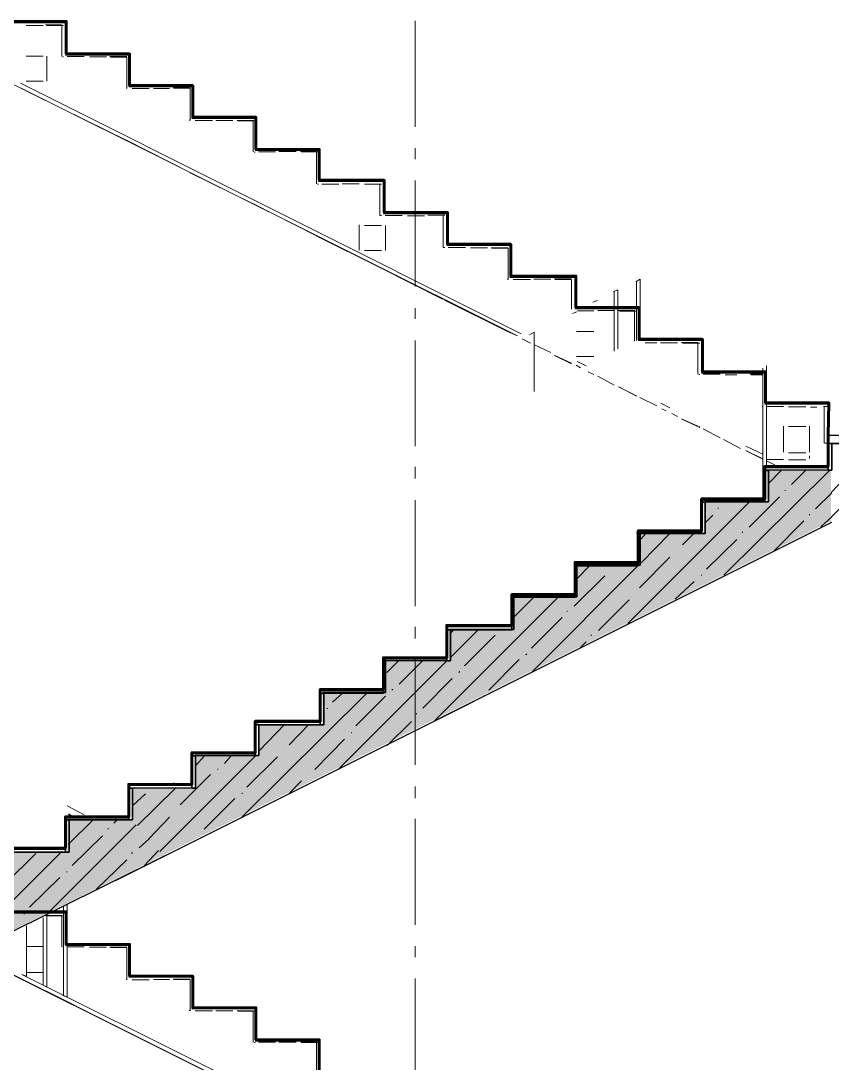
# Model space of a CAD drawing. Header units: millimetres. Extents: x -136833 to 49383, y -8033 to 344618.
# Drawn here: x -5458 to -1630, y 10180 to 15095 of the extents above; entities that cross this region are included whole.
import ezdxf

# ---------------------------------------------------------------- set-up
doc = ezdxf.new("R2010")
doc.units = ezdxf.units.MM
doc.linetypes.add('Штрих', pattern=[635, 317.5, -317.5])
doc.layers.add('1) Резка', color=210, linetype='Штрих', lineweight=60)
doc.layers.add('2) Бетон демонтаж', color=1, linetype='Continuous', lineweight=60)
doc.layers.add('PDF _Геометрия', color=7, linetype='Continuous', true_color=0x1d1d1d)
doc.layers.add('PDF _Сплошная заливка', color=7, linetype='Continuous', true_color=0xffffff)

msp = doc.modelspace()

# ---------------------------------------------------------------- hatches: boundary and pattern name
at = {"layer": 'PDF _Сплошная заливка', "transparency": 33554559}
h = msp.add_hatch(color=256, dxfattribs=at)
h.paths.add_polyline_path([(-80645.6, 10962.5), (-80645.6, 10742.4), (-81547.2, 10742.4), (-81547.2, 10382.6), (-81543, 10382.6), (-81543, 10374.1), (-81538.8, 10374.1), (-81538.8, 10365.7), (-81534.5, 10365.7), (-81534.5, 10353), (-81530.3, 10353), (-81530.3, 10344.5), (-81526.1, 10344.5), (-81526.1, 10331.8), (-81521.8, 10331.8), (-81521.8, 10323.3), (-81517.6, 10323.3), (-81517.6, 10310.6), (-81513.4, 10310.6), (-81513.4, 10302.2), (-81509.1, 10302.2), (-81509.1, 10289.5), (-81504.9, 10289.5), (-81504.9, 10281), (-81500.7, 10281), (-81500.7, 10268.3), (-81496.4, 10268.3), (-81496.4, 10259.9), (-81492.2, 10259.9), (-81492.2, 10251.4), (-81488, 10251.4), (-81488, 10238.7), (-81483.7, 10238.7), (-81483.7, 10230.2), (-81479.5, 10230.2), (-81479.5, 10217.5), (-81475.3, 10217.5), (-81475.3, 10209.1), (-81471.1, 10209.1), (-81471.1, 10196.4), (-81466.8, 10196.4), (-81466.8, 10187.9), (-81462.6, 10187.9), (-81462.6, 10175.2), (-81458.4, 10175.2), (-81458.4, 10166.7), (-81454.1, 10166.7), (-81454.1, 10158.3), (-81428.7, 10166.7), (-81420.3, 10171), (-81407.6, 10175.2), (-81399.1, 10179.4), (-81386.4, 10183.7), (-81377.9, 10187.9), (-81365.2, 10192.1), (-81356.8, 10196.4), (-81344.1, 10200.6), (-81335.6, 10204.8), (-81322.9, 10209.1), (-81314.4, 10213.3), (-81301.7, 10217.5), (-81293.3, 10221.8), (-81280.6, 10226), (-81272.1, 10230.2), (-81259.4, 10234.5), (-81250.9, 10238.7), (-81238.2, 10242.9), (-81229.8, 10247.2), (-81217.1, 10251.4), (-81208.6, 10255.6), (-81195.9, 10259.9), (-81187.4, 10264.1), (-81174.7, 10268.3), (-81166.3, 10272.6), (-81153.6, 10276.8), (-81145.1, 10281), (-81132.4, 10285.2), (-81123.9, 10289.5), (-81111.2, 10293.7), (-81102.8, 10297.9), (-81090.1, 10302.2), (-81081.6, 10306.4), (-81068.9, 10310.6), (-81060.4, 10314.9), (-81047.7, 10319.1), (-81039.3, 10323.3), (-81026.6, 10327.6), (-81018.1, 10331.8), (-81005.4, 10336), (-80996.9, 10340.3), (-80984.2, 10344.5), (-80975.8, 10348.7), (-80950.4, 10357.2), (-80941.9, 10361.4), (-80929.2, 10365.7), (-80920.8, 10369.9), (-80908.1, 10374.1), (-80899.6, 10378.4), (-80886.9, 10382.6), (-80878.4, 10386.8), (-80865.7, 10391.1), (-80857.3, 10395.3), (-80844.6, 10399.5), (-80836.1, 10403.8), (-80823.4, 10408), (-80814.9, 10412.2), (-80802.2, 10416.5), (-80793.8, 10420.7), (-80781.1, 10424.9), (-80772.6, 10429.2), (-80759.9, 10433.4), (-80751.4, 10437.6), (-80738.7, 10441.9), (-80730.3, 10446.1), (-80717.6, 10450.3), (-80709.1, 10454.6), (-80696.4, 10458.8), (-80687.9, 10463), (-80675.2, 10467.3), (-80666.8, 10471.5), (-80654.1, 10475.7), (-80645.6, 10480), (-80632.9, 10484.2), (-80624.4, 10488.4), (-80611.7, 10492.7), (-80603.3, 10496.9), (-80590.6, 10501.1), (-80582.1, 10505.4), (-80569.4, 10509.6), (-80560.9, 10513.8), (-80548.2, 10518.1), (-80539.8, 10522.3), (-80527.1, 10526.5), (-80518.6, 10530.8), (-80505.9, 10535), (-80497.4, 10539.2), (-80472, 10547.7), (-80463.6, 10551.9), (-80450.9, 10556.2), (-80442.4, 10560.4), (-80429.7, 10564.6), (-80421.2, 10568.9), (-80408.6, 10573.1), (-80400.1, 10577.3), (-80387.4, 10581.6), (-80378.9, 10585.8), (-80366.2, 10590), (-80357.8, 10594.3), (-80345.1, 10598.5), (-80336.6, 10602.7), (-80323.9, 10607), (-80315.4, 10611.2), (-80302.7, 10615.4), (-80294.3, 10619.7), (-80281.6, 10623.9), (-80273.1, 10628.1), (-80260.4, 10632.4), (-80251.9, 10636.6), (-80239.2, 10640.8), (-80230.8, 10645.1), (-80218.1, 10649.3), (-80209.6, 10653.5), (-80196.9, 10657.8), (-80188.4, 10662), (-80175.7, 10666.2), (-80167.3, 10670.5), (-80154.6, 10674.7), (-80146.1, 10678.9), (-80133.4, 10683.2), (-80124.9, 10687.4), (-80112.2, 10691.6), (-80103.8, 10695.9), (-80091.1, 10700.1), (-80082.6, 10704.3), (-80069.9, 10708.6), (-80061.4, 10712.8), (-80048.7, 10717), (-80040.3, 10721.3), (-80027.6, 10725.5), (-79968.3, 10725.5), (-79968.3, 10962.5)])
h.paths.add_polyline_path([(-5237.7, 7131.6), (-5237.7, 6979.2), (-5538.2, 6979.2), (-5538.2, 6716.8), (-5796.5, 6716.8), (-5796.5, 6475.5), (-5550.9, 6475.5), (-5550.9, 6581.3), (-5538.2, 6585.5), (-4793.2, 6958.1), (-4784.8, 6958.1), (-4784.8, 6966.5), (-4810.2, 6991.9), (-4814.4, 6991.9), (-4814.4, 7000.4), (-4839.8, 7025.8), (-4844, 7025.8), (-4844, 7034.3), (-4869.4, 7059.7), (-4873.7, 7059.7), (-4873.7, 7068.1), (-4899.1, 7093.5), (-4903.3, 7093.5), (-4903.3, 7102), (-4932.9, 7131.6)])
h.paths.add_polyline_path([(-87846.1, 8223.7), (-87846.1, 7863.9), (-88739.2, 7863.9), (-88705.4, 7847), (-88701.1, 7842.8), (-88667.3, 7825.8), (-88663, 7821.6), (-88629.2, 7804.7), (-88624.9, 7800.4), (-88582.6, 7779.3), (-88578.4, 7775), (-88544.5, 7758.1), (-88540.3, 7753.9), (-88506.4, 7736.9), (-88502.2, 7732.7), (-88459.8, 7711.5), (-88455.6, 7707.3), (-88421.8, 7690.4), (-88417.5, 7686.1), (-88383.7, 7669.2), (-88379.4, 7665), (-88337.1, 7643.8), (-88332.9, 7639.6), (-88299, 7622.6), (-88294.8, 7618.4), (-88260.9, 7601.5), (-88256.7, 7597.3), (-88214.3, 7576.1), (-88210.1, 7571.9), (-88176.2, 7554.9), (-88172, 7550.7), (-88138.1, 7533.8), (-88133.9, 7529.5), (-88100, 7512.6), (-88095.8, 7508.4), (-88095.8, 7042.7), (-87596.3, 7042.7), (-87596.3, 7707.3), (-87587.8, 7711.5), (-87579.4, 7720), (-87570.9, 7724.2), (-87558.2, 7736.9), (-87549.7, 7741.2), (-87537, 7753.9), (-87528.6, 7758.1), (-87515.9, 7770.8), (-87507.4, 7775), (-87494.7, 7787.7), (-87486.2, 7792), (-87473.5, 7804.7), (-87465.1, 7808.9), (-87452.4, 7821.6), (-87443.9, 7825.8), (-87431.2, 7838.5), (-87422.7, 7842.8), (-87410, 7855.5), (-87401.6, 7859.7), (-87388.9, 7872.4), (-87380.4, 7876.6), (-87367.7, 7889.3), (-87359.3, 7893.6), (-87346.6, 7906.3), (-87338.1, 7910.5), (-87325.4, 7923.2), (-87316.9, 7927.4), (-87304.2, 7940.1), (-87295.8, 7944.4), (-87283.1, 7957.1), (-87274.6, 7961.3), (-87261.9, 7974), (-87253.4, 7978.2), (-87240.7, 7990.9), (-87232.3, 7995.2), (-87219.6, 8007.9), (-87211.1, 8012.1), (-87198.4, 8024.8), (-87189.9, 8029), (-87177.2, 8041.7), (-87168.8, 8046), (-87156.1, 8058.7), (-87147.6, 8062.9), (-87134.9, 8075.6), (-87126.4, 8079.8), (-87113.7, 8092.5), (-87105.3, 8096.8), (-87092.6, 8109.5), (-87084.1, 8113.7), (-87071.4, 8126.4), (-87062.9, 8130.6), (-87050.2, 8143.3), (-87041.8, 8147.5), (-87029.1, 8160.2), (-87020.6, 8164.5), (-87007.9, 8177.2), (-86999.4, 8181.4), (-86986.7, 8194.1), (-86978.3, 8198.3), (-86965.6, 8211), (-86957.1, 8215.3), (-86948.6, 8223.7)])
h.paths.add_polyline_path([(-263.8, 5616.2), (-263.8, 5396.1), (-14.1, 5396.1), (-14.1, 5616.2)])
h.paths.add_polyline_path([(-83346.3, 10022.8), (-83346.3, 9663), (-84247.9, 9663), (-84247.9, 9303.2), (-84243.7, 9303.2), (-84243.7, 9294.7), (-84239.5, 9294.7), (-84239.5, 9286.2), (-84235.2, 9286.2), (-84235.2, 9273.5), (-84231, 9273.5), (-84231, 9265.1), (-84226.8, 9265.1), (-84226.8, 9252.4), (-84222.5, 9252.4), (-84222.5, 9243.9), (-84218.3, 9243.9), (-84218.3, 9231.2), (-84214.1, 9231.2), (-84214.1, 9222.7), (-84209.8, 9222.7), (-84209.8, 9210.1), (-84205.6, 9210.1), (-84205.6, 9201.6), (-84201.4, 9201.6), (-84201.4, 9188.9), (-84197.1, 9188.9), (-84197.1, 9180.4), (-84192.9, 9180.4), (-84192.9, 9172), (-84188.7, 9172), (-84188.7, 9159.3), (-84184.4, 9159.3), (-84184.4, 9150.8), (-84180.2, 9150.8), (-84180.2, 9138.1), (-84176, 9138.1), (-84176, 9129.6), (-84171.7, 9129.6), (-84171.7, 9116.9), (-84167.5, 9116.9), (-84167.5, 9108.5), (-84163.3, 9108.5), (-84163.3, 9095.8), (-84159.1, 9095.8), (-84159.1, 9087.3), (-84154.8, 9087.3), (-84154.8, 9078.8), (-84142.1, 9083.1), (-84133.7, 9087.3), (-84121, 9091.5), (-84112.5, 9095.8), (-84099.8, 9100), (-84091.3, 9104.2), (-84078.6, 9108.5), (-84070.2, 9112.7), (-84057.5, 9116.9), (-84049, 9121.2), (-84036.3, 9125.4), (-84027.8, 9129.6), (-84015.1, 9133.9), (-84006.7, 9138.1), (-83994, 9142.3), (-83985.5, 9146.6), (-83972.8, 9150.8), (-83964.3, 9155), (-83951.6, 9159.3), (-83943.2, 9163.5), (-83930.5, 9167.7), (-83922, 9172), (-83909.3, 9176.2), (-83900.8, 9180.4), (-83888.1, 9184.7), (-83879.7, 9188.9), (-83867, 9193.1), (-83858.5, 9197.4), (-83845.8, 9201.6), (-83837.3, 9205.8), (-83824.6, 9210.1), (-83816.2, 9214.3), (-83803.5, 9218.5), (-83795, 9222.7), (-83782.3, 9227), (-83765.4, 9235.4), (-83752.7, 9239.7), (-83744.2, 9243.9), (-83731.5, 9248.1), (-83723, 9252.4), (-83710.3, 9256.6), (-83701.9, 9260.8), (-83689.2, 9265.1), (-83680.7, 9269.3), (-83668, 9273.5), (-83659.5, 9277.8), (-83646.8, 9282), (-83638.4, 9286.2), (-83625.7, 9290.5), (-83617.2, 9294.7), (-83604.5, 9298.9), (-83596.1, 9303.2), (-83583.4, 9307.4), (-83574.9, 9311.6), (-83562.2, 9315.9), (-83553.7, 9320.1), (-83541, 9324.3), (-83532.6, 9328.6), (-83519.9, 9332.8), (-83511.4, 9337), (-83498.7, 9341.3), (-83490.2, 9345.5), (-83477.5, 9349.7), (-83469.1, 9354), (-83456.4, 9358.2), (-83447.9, 9362.4), (-83435.2, 9366.7), (-83426.7, 9370.9), (-83414, 9375.1), (-83405.6, 9379.4), (-83397.1, 9379.4), (-83397.1, 8846), (-82897.6, 8846), (-82897.6, 9582.6), (-82872.2, 9591), (-82863.7, 9595.3), (-82851, 9599.5), (-82842.6, 9603.7), (-82829.9, 9608), (-82821.4, 9612.2), (-82808.7, 9616.4), (-82800.2, 9620.7), (-82787.5, 9624.9), (-82779.1, 9629.1), (-82766.4, 9633.4), (-82757.9, 9637.6), (-82745.2, 9641.8), (-82736.7, 9646.1), (-82724, 9650.3), (-82715.6, 9654.5), (-82702.9, 9658.8), (-82694.4, 9663), (-82681.7, 9667.2), (-82673.2, 9671.5), (-82660.5, 9675.7), (-82652.1, 9679.9), (-82639.4, 9684.2), (-82630.9, 9688.4), (-82618.2, 9692.6), (-82609.7, 9696.9), (-82597, 9701.1), (-82588.6, 9705.3), (-82575.9, 9709.6), (-82567.4, 9713.8), (-82554.7, 9718), (-82546.3, 9722.3), (-82533.6, 9726.5), (-82525.1, 9730.7), (-82512.4, 9735), (-82503.9, 9739.2), (-82491.2, 9743.4), (-82482.8, 9747.6), (-82470.1, 9751.9), (-82461.6, 9756.1), (-82448.9, 9760.3), (-82440.4, 9764.6), (-82427.7, 9768.8), (-82419.3, 9773), (-82406.6, 9777.3), (-82398.1, 9781.5), (-82385.4, 9785.7), (-82376.9, 9790), (-82364.2, 9794.2), (-82355.8, 9794.2), (-82355.8, 9806.9), (-82360, 9806.9), (-82360, 9819.6), (-82364.2, 9819.6), (-82364.2, 9828.1), (-82368.5, 9828.1), (-82368.5, 9840.8), (-82372.7, 9840.8), (-82372.7, 9849.2), (-82376.9, 9849.2), (-82376.9, 9861.9), (-82381.2, 9861.9), (-82381.2, 9870.4), (-82385.4, 9870.4), (-82385.4, 9883.1), (-82389.6, 9883.1), (-82389.6, 9895.8), (-82393.9, 9895.8), (-82393.9, 9904.3), (-82398.1, 9904.3), (-82398.1, 9917), (-82402.3, 9917), (-82402.3, 9925.4), (-82406.6, 9925.4), (-82406.6, 9938.1), (-82410.8, 9938.1), (-82410.8, 9946.6), (-82415, 9946.6), (-82415, 9959.3), (-82419.3, 9959.3), (-82419.3, 9972), (-82423.5, 9972), (-82423.5, 9980.5), (-82427.7, 9980.5), (-82427.7, 9993.2), (-82432, 9993.2), (-82432, 10001.6), (-82436.2, 10001.6), (-82436.2, 10014.3), (-82440.4, 10014.3), (-82440.4, 10022.8)])
h.paths.add_polyline_path([(-4568.9, 3770.6), (-4568.9, 3601.2), (-4848.3, 3601.2), (-4848.3, 3279.5), (-4602.7, 3279.5), (-4602.7, 3385.3), (-4577.3, 3398), (-4573.1, 3402.3), (-4556.2, 3410.7), (-4551.9, 3415), (-4535, 3423.4), (-4530.8, 3427.7), (-4513.8, 3436.1), (-4509.6, 3440.4), (-4492.7, 3448.8), (-4488.4, 3453.1), (-4471.5, 3461.5), (-4467.3, 3465.8), (-4450.3, 3474.2), (-4446.1, 3478.5), (-4429.2, 3486.9), (-4424.9, 3491.2), (-4408, 3499.6), (-4403.8, 3503.9), (-4386.8, 3512.3), (-4382.6, 3516.6), (-4365.7, 3525), (-4361.5, 3529.3), (-4344.5, 3537.7), (-4340.3, 3542), (-4323.4, 3550.4), (-4319.1, 3554.7), (-4302.2, 3563.1), (-4298, 3567.4), (-4281, 3575.8), (-4276.8, 3580.1), (-4259.9, 3588.5), (-4255.6, 3592.8), (-4238.7, 3601.2), (-4234.5, 3605.5), (-4217.5, 3613.9), (-4213.3, 3618.2), (-4196.4, 3626.6), (-4192.1, 3630.9), (-4175.2, 3639.3), (-4171, 3647.8), (-4192.1, 3669), (-4196.4, 3669), (-4196.4, 3677.4), (-4221.8, 3702.8), (-4226, 3702.8), (-4226, 3711.3), (-4251.4, 3736.7), (-4255.6, 3736.7), (-4255.6, 3745.2), (-4281, 3770.6)])
h.paths.add_polyline_path([(-5237.7, 11330.8), (-5237.7, 11178.4), (-5538.2, 11178.4), (-5538.2, 10962.5), (-5796.5, 10962.5), (-5796.5, 10725.5), (-5550.9, 10725.5), (-5550.9, 10780.5), (-5538.2, 10784.8), (-4793.2, 11157.3), (-4784.8, 11157.3), (-4784.8, 11165.7), (-4810.2, 11191.1), (-4814.4, 11191.1), (-4814.4, 11199.6), (-4839.8, 11225), (-4844, 11225), (-4844, 11233.5), (-4869.4, 11258.9), (-4873.7, 11258.9), (-4873.7, 11267.3), (-4899.1, 11292.7), (-4903.3, 11292.7), (-4903.3, 11301.2), (-4932.9, 11330.8)])
h.paths.add_polyline_path([(-79807.5, 6149.5), (-79807.5, 5772.8), (-79557.7, 5772.8), (-79557.7, 6149.5)])
h.paths.add_polyline_path([(-14.1, 12884.4), (-14.1, 13102), (-263.8, 13102), (-263.8, 12884.4)])
h.paths.add_polyline_path([(-263.8, 8905.3), (-263.8, 8685.1), (-14.1, 8685.1), (-14.1, 8905.3)])
h.paths.add_polyline_path([(-90546.8, 6716.8), (-90913.4, 6716.8), (-90913.4, 6475.5), (-90673.7, 6479.7), (-90661, 6484), (-90652.6, 6488.2), (-90639.9, 6492.4), (-90631.4, 6496.7), (-90618.7, 6500.9), (-90610.2, 6505.1), (-90597.5, 6509.4), (-90589.1, 6513.6), (-90576.4, 6517.8), (-90567.9, 6522.1), (-90555.2, 6526.3), (-90546.8, 6530.5), (-90534.1, 6534.7), (-90525.6, 6539), (-90512.9, 6543.2), (-90504.4, 6547.4), (-90491.7, 6551.7), (-90483.3, 6555.9), (-90470.6, 6560.1), (-90462.1, 6564.4), (-90449.4, 6568.6), (-90440.9, 6572.8), (-90428.2, 6577.1), (-90419.8, 6581.3), (-90407.1, 6585.5), (-90398.6, 6589.8), (-90385.9, 6594), (-90377.4, 6598.2), (-90364.7, 6602.5), (-90356.3, 6606.7), (-90343.6, 6610.9), (-90335.1, 6615.2), (-90322.4, 6619.4), (-90313.9, 6623.6), (-90301.2, 6627.9), (-90292.8, 6632.1), (-90280.1, 6636.3), (-90271.6, 6640.6), (-90258.9, 6644.8), (-90250.4, 6649), (-90237.7, 6653.3), (-90229.3, 6657.5), (-90216.6, 6661.7), (-90208.1, 6666), (-90195.4, 6670.2), (-90186.9, 6674.4), (-90174.2, 6678.7), (-90165.8, 6682.9), (-90153.1, 6687.1), (-90144.6, 6691.4), (-90131.9, 6695.6), (-90123.4, 6699.8), (-90110.7, 6704.1), (-90102.3, 6708.3), (-90089.6, 6712.5), (-90081.1, 6716.8), (-90068.4, 6721), (-90059.9, 6725.2), (-90047.3, 6729.5), (-90038.8, 6733.7), (-90026.1, 6737.9), (-90017.6, 6742.2), (-90004.9, 6746.4), (-89996.5, 6750.6), (-89983.8, 6754.9), (-89975.3, 6759.1), (-89962.6, 6763.3), (-89954.1, 6767.6), (-89941.4, 6771.8), (-89933, 6776), (-89920.3, 6780.3), (-89911.8, 6784.5), (-89899.1, 6788.7), (-89890.6, 6788.7), (-89890.6, 6797.2), (-89894.9, 6797.2), (-89894.9, 6805.7), (-89899.1, 6805.7), (-89899.1, 6814.1), (-89903.3, 6818.4), (-89907.6, 6818.4), (-89907.6, 6826.8), (-89911.8, 6826.8), (-89911.8, 6835.3), (-89916, 6839.5), (-89920.3, 6839.5), (-89920.3, 6848), (-89924.5, 6848), (-89924.5, 6856.5), (-89928.7, 6856.5), (-89928.7, 6864.9), (-89933, 6869.2), (-89937.2, 6869.2), (-89937.2, 6877.6), (-89941.4, 6877.6), (-89941.4, 6886.1), (-89945.7, 6890.3), (-89949.9, 6890.3), (-89949.9, 6898.8), (-89954.1, 6898.8), (-89954.1, 6907.3), (-89958.4, 6907.3), (-89958.4, 6915.7), (-89962.6, 6920), (-89966.8, 6920), (-89966.8, 6928.4), (-89971.1, 6928.4), (-89971.1, 6936.9), (-89975.3, 6941.1), (-89979.5, 6941.1), (-89979.5, 6949.6), (-89983.8, 6949.6), (-89983.8, 6958.1), (-89988, 6958.1), (-89988, 6966.5), (-89992.2, 6970.8), (-89996.5, 6970.8), (-89996.5, 6979.2), (-90000.7, 6979.2), (-90000.7, 6987.7), (-90004.9, 6991.9), (-90009.2, 6991.9), (-90009.2, 7000.4), (-90013.4, 7000.4), (-90013.4, 7008.9), (-90017.6, 7008.9), (-90017.6, 7017.3), (-90021.9, 7021.6), (-90026.1, 7021.6), (-90026.1, 7030), (-90030.3, 7030), (-90030.3, 7038.5), (-90034.6, 7042.7), (-90038.8, 7042.7), (-90038.8, 7051.2), (-90043, 7051.2), (-90043, 7059.7), (-90047.3, 7059.7), (-90047.3, 7068.1), (-90051.5, 7072.3), (-90055.7, 7072.3), (-90055.7, 7080.8), (-90059.9, 7080.8), (-90059.9, 7089.3), (-90064.2, 7093.5), (-90068.4, 7093.5), (-90068.4, 7102), (-90072.6, 7102), (-90072.6, 7110.4), (-90076.9, 7110.4), (-90076.9, 7118.9), (-90081.1, 7123.1), (-90085.3, 7123.1), (-90085.3, 7131.6), (-90089.6, 7131.6), (-90089.6, 7140.1), (-90093.8, 7144.3), (-90546.8, 7144.3)])
msp.add_hatch(color=256, dxfattribs=at).paths.add_polyline_path([(-1935.9, 12975.9), (-1935.9, 12829.3), (-2236.4, 12829.3), (-2236.4, 12681.2), (-2537, 12681.2), (-2537, 12528.8), (-2837.5, 12528.8), (-2837.5, 12380.6), (-3138.1, 12380.6), (-3138.1, 12228.2), (-3438.6, 12228.2), (-3438.6, 12080.1), (-3739.2, 12080.1), (-3739.2, 11927.7), (-4035.5, 11927.7), (-4035.5, 11779.5), (-4336.1, 11779.5), (-4336.1, 11631.4), (-4636.6, 11631.4), (-4636.6, 11479), (-4933.6, 11479), (-4933.6, 11330.8), (-4932.9, 11330.8), (-4907.5, 11305.4), (-4907.5, 11297), (-4903.3, 11297), (-4882.1, 11275.8), (-4882.1, 11267.3), (-4877.9, 11267.3), (-4856.7, 11246.2), (-4856.7, 11237.7), (-4852.5, 11237.7), (-4831.3, 11216.5), (-4831.3, 11208.1), (-4827.1, 11208.1), (-4805.9, 11186.9), (-4805.9, 11178.4), (-4801.7, 11178.4), (-4789, 11165.7), (-4776.3, 11161.5), (-4776.3, 11165.7), (-1643.8, 12732), (-1635.4, 12732), (-1635.4, 12975.9)])

# ---------------------------------------------------------------- linework, layer by layer
at = {"layer": '1) Резка'}
for points in [[(-5247.1, 15091.4), (-5545.4, 15091.4)], [(-4948.7, 14937.9), (-5247.1, 14937.9)], [(-4650.4, 14788.5), (-4948.7, 14788.5)], [(-4352.1, 14639.2), (-4650.4, 14639.2)], [(-4053.8, 14487.8), (-4352.1, 14487.8)], [(-3746.7, 14341.9), (-4053.8, 14341.9)], [(-3448.4, 14189.5), (-3746.7, 14189.5)], [(-3150.1, 14040.1), (-3448.4, 14040.1)], [(-2843, 13890), (-3150.1, 13890)], [(-2544.6, 13741.9), (-2843, 13741.9)], [(-2246.3, 13592.5), (-2544.6, 13592.5)], [(-1948, 13438.9), (-2246.3, 13438.9)], [(-1649.7, 13291.9), (-1948, 13291.9)], [(-1951.9, 12992), (-1653.6, 12992)], [(-2250.2, 12838.4), (-1951.9, 12838.4)], [(-2548.5, 12689), (-2250.2, 12689)], [(-2846.8, 12539.7), (-2548.5, 12539.7)], [(-3145.1, 12388.3), (-2846.8, 12388.3)], [(-3452.2, 12242.4), (-3145.1, 12242.4)], [(-3750.5, 12090), (-3452.2, 12090)], [(-4048.9, 11940.7), (-3750.5, 11940.7)], [(-4356, 11790.6), (-4048.9, 11790.6)], [(-4654.3, 11642.4), (-4356, 11642.4)], [(-4952.6, 11493), (-4654.3, 11493)], [(-5250.9, 11339.4), (-4952.6, 11339.4)], [(-5549.2, 11192.4), (-5250.9, 11192.4)], [(-5247.1, 10892), (-5545.4, 10892)], [(-4948.7, 10738.5), (-5247.1, 10738.5)], [(-4650.4, 10589.1), (-4948.7, 10589.1)], [(-4352.1, 10439.8), (-4650.4, 10439.8)], [(-4053.8, 10288.4), (-4352.1, 10288.4)]]:
    msp.add_lwpolyline(points, dxfattribs=at)
at = {"layer": '2) Бетон демонтаж'}
for points in [[(-5545.4, 11193.7), (-5247.1, 11193.7), (-5247.1, 11340.8), (-4948.7, 11340.8), (-4948.7, 11494.4), (-4650.4, 11494.4), (-4650.4, 11643.8), (-4352.1, 11643.8), (-4352.1, 11791.9), (-4045, 11791.9), (-4045, 11942), (-3746.7, 11942), (-3746.7, 12091.4), (-3448.4, 12091.4), (-3448.4, 12243.8), (-3141.3, 12243.8), (-3141.3, 12389.7), (-2843, 12389.7), (-2843, 12541.1), (-2544.6, 12541.1), (-2544.6, 12690.4), (-2246.3, 12690.4), (-2246.3, 12839.8), (-1948, 12839.8), (-1948, 12993.3), (-1649.7, 12993.3), (-1649.7, 13141.4), (-1645.8, 13293.2), (-1944.2, 13293.2), (-1944.2, 13440.3), (-2242.5, 13440.3), (-2242.5, 13593.9), (-2540.8, 13593.9), (-2540.8, 13743.2), (-2839.1, 13743.2), (-2839.1, 13891.4), (-3146.2, 13891.4), (-3146.2, 14041.5), (-3444.5, 14041.5), (-3444.5, 14190.9), (-3742.8, 14190.9), (-3742.8, 14343.2), (-4049.9, 14343.2), (-4049.9, 14489.1), (-4348.2, 14489.1), (-4348.2, 14640.5), (-4646.6, 14640.5), (-4646.6, 14789.9), (-4944.9, 14789.9), (-4944.9, 14939.2), (-5243.2, 14939.2), (-5243.2, 15092.8), (-5541.5, 15092.8)], [(-4049.9, 10143.9), (-4049.9, 10289.8), (-4348.2, 10289.8), (-4348.2, 10441.1), (-4646.6, 10441.1), (-4646.6, 10590.5), (-4944.9, 10590.5), (-4944.9, 10739.8), (-5243.2, 10739.8), (-5243.2, 10893.4), (-5541.5, 10893.4)]]:
    msp.add_lwpolyline(points, dxfattribs=at)
at = {"layer": 'PDF _Геометрия', "color": 7, "lineweight": 9}
for points in [[(-3597.5, 14595.8), (-3597.5, 15095.3)], [(-5433.1, 15090.1), (-5352.3, 15090.1)], [(-5340.7, 15075.8), (-5264.6, 15075.8), (-5264.6, 14927.6), (-5264.6, 15075.8)], [(-5335.9, 15090.5), (-5255.8, 15090.5)], [(-5335.9, 15073.6), (-5255.8, 15073.6), (-5259.8, 15073.6)], [(-5239.4, 14944.8), (-5159.3, 14944.8)], [(-5433.1, 14929.3), (-5352.3, 14929.3)], [(-5334.8, 14929), (-5334.8, 14810.4)], [(-5134.2, 14943), (-5054, 14943)], [(-5037.8, 14943.5), (-4957.5, 14943.5)], [(-5037.8, 14926.5), (-4957.5, 14926.5), (-4961.4, 14926.5)], [(-5033.8, 14924.5), (-4957.5, 14924.5), (-4957.5, 14776.4), (-4957.5, 14924.5)], [(-5264.6, 14682.1), (-5565.2, 14830.3)], [(-3097.4, 13619.7), (-5459.4, 14800.7)], [(-5352.3, 14810.7), (-5433.1, 14810.7)], [(-3161.3, 13630.6), (-3115, 13609.5), (-5455.8, 14777.9)], [(-4932.5, 14789.3), (-4852.2, 14789.3)], [(-4832.1, 14789.7), (-4755.7, 14789.7)], [(-4739.6, 14792.1), (-4659.2, 14792.1)], [(-4739.6, 14779.4), (-4659.2, 14779.4), (-4663.1, 14779.4)], [(-4735.7, 14777.4), (-4659.2, 14777.4), (-4659.2, 14625), (-4659.2, 14777.4)], [(-4957.5, 14530.8), (-5258.1, 14679)], [(-4634.4, 14642.2), (-4553.9, 14642.2)], [(-4538, 14642.6), (-4457.4, 14642.6)], [(-4436.8, 14626.1), (-4360.9, 14626.1), (-4360.9, 14477.9), (-4360.9, 14626.1)], [(-4432.7, 14640.8), (-4352.1, 14640.8)], [(-4432.7, 14623.9), (-4352.1, 14623.9), (-4356.1, 14623.9)], [(-4659.2, 14379.5), (-4959.7, 14531.9)], [(-4336.3, 14490.9), (-4255.6, 14490.9)], [(-4239.8, 14491.3), (-4159.1, 14491.3)], [(-4138.6, 14479), (-4062.6, 14479), (-4062.6, 14326.6), (-4062.6, 14479)], [(-4134.6, 14489.5), (-4053.8, 14489.5)], [(-4134.6, 14476.9), (-4053.8, 14476.9), (-4057.7, 14476.9)], [(-3597.5, 14443.4), (-3597.5, 14494.2)], [(-4360.9, 14232.4), (-4661.3, 14380.5)], [(-4037.4, 14341.8), (-3957.3, 14341.8)], [(-3940.9, 14344.2), (-3860.8, 14344.2)], [(-3836.5, 14325.6), (-3764.2, 14325.6), (-3764.2, 14177.5), (-3764.2, 14325.6)], [(-3835.7, 14342.4), (-3755.5, 14342.4)], [(-3835.7, 14325.5), (-3755.5, 14325.5), (-3764.2, 14325.5)], [(-3597.5, 13842.3), (-3597.5, 14341.8)], [(-4362.8, 14233.5), (-4062.6, 14081.1)], [(-3739.2, 14190.5), (-3659, 14190.5)], [(-3634, 14188.7), (-3553.7, 14188.7)], [(-3537.6, 14178.6), (-3465.9, 14178.6), (-3465.9, 14026.2), (-3465.9, 14178.6)], [(-3537.5, 14191.1), (-3457.1, 14191.1)], [(-3537.5, 14178.4), (-3457.1, 14178.4), (-3465.9, 14178.4)], [(-3860.8, 14132.6), (-3860.8, 14014)], [(-3835.7, 14130.8), (-3755.5, 14130.8)], [(-3737.9, 14130.5), (-3737.9, 14012)], [(-4060.5, 14080.1), (-3764.2, 13932)], [(-3755.5, 14012.3), (-3835.7, 14012.3)], [(-3441.1, 14043.4), (-3360.6, 14043.4)], [(-3335.9, 14041.6), (-3255.3, 14041.6)], [(-3239.4, 14042), (-3158.8, 14042)], [(-3239.4, 14025.1), (-3158.8, 14025.1), (-3162.8, 14025.1)], [(-3235.4, 14023), (-3158.8, 14023), (-3158.8, 13874.9), (-3158.8, 14023)], [(-3766.8, 13933), (-3465.9, 13780.6)], [(-3134.2, 13892.1), (-3053.5, 13892.1)], [(-3037.7, 13894.5), (-2957, 13894.5)], [(-2941.3, 13894.9), (-2860.5, 13894.9)], [(-2941.3, 13878), (-2860.5, 13878), (-2864.5, 13878)], [(-2936.5, 13875.9), (-2860.5, 13875.9), (-2860.5, 13736.2), (-2860.5, 13875.9)], [(-2535.9, 13876.6), (-2556.7, 13863.9)], [(-2641.2, 13827.5), (-2662, 13819.1)], [(-3459.6, 13777.5), (-3158.8, 13629.4)], [(-2737.7, 13776.3), (-2758.5, 13767.9)], [(-3597.5, 13689.9), (-3597.5, 13740.7)], [(-2834.2, 13723.2), (-2855, 13714.7)], [(-2801.6, 13740.8), (-2755.2, 13740.8)], [(-2734.8, 13741.1), (-2658.7, 13741.1)], [(-2638.3, 13728.9), (-2562.2, 13728.9), (-2562.2, 13584.9), (-2562.2, 13728.9)], [(-2633.6, 13739.4), (-2553.4, 13739.4)], [(-2633.6, 13726.7), (-2553.4, 13726.7), (-2557.4, 13726.7)], [(-3036, 13627.1), (-3057.6, 13614.4)], [(-3036, 13589), (-3036, 13627.1), (-3036, 13347.7)], [(-2836.1, 13630.6), (-2755.2, 13630.6)], [(-3597.5, 13088.8), (-3597.5, 13588.3)], [(-2482.6, 13593.6), (-2456.9, 13593.6)], [(-2440.7, 13594.1), (-2360.4, 13594.1)], [(-2340.2, 13577.6), (-2263.9, 13577.6), (-2263.9, 13429.3), (-2263.9, 13577.6)], [(-2335.4, 13592.3), (-2255.1, 13592.3)], [(-2335.4, 13575.4), (-2255.1, 13575.4), (-2259.1, 13575.4)], [(-2864.5, 13480.1), (-2860.5, 13480.1), (-2941.3, 13518.1)], [(-2936.5, 13516.1), (-2860.5, 13478)], [(-2755.2, 13512.1), (-2836.1, 13512.1)], [(-2790.3, 13468.4), (-2832.7, 13489.5)], [(-2239, 13442.3), (-2158.6, 13442.3)], [(-1956.8, 12844.1), (-1956.8, 13457.9), (-1956.8, 13051.5), (-2037.3, 13089.6)], [(-2016.4, 13428.3), (-1956.8, 13428.3), (-1960.8, 13428.3)], [(-2011.5, 13426.3), (-1956.8, 13426.3), (-1956.8, 13273.8), (-1956.8, 13426.3)], [(-1986.6, 13441), (-1956.8, 13441)], [(-1939.2, 13044.8), (-1939.2, 13468.1), (-1939.2, 12994)], [(-2638.3, 13369), (-2562.2, 13330.9)], [(-2557.4, 13328.7), (-2553.4, 13324.6), (-2633.6, 13366.9)], [(-2395.5, 13270.9), (-2438, 13292.1)], [(-1936.8, 13293.2), (-1860.3, 13293.2)], [(-1835.6, 13291.4), (-1755, 13291.4)], [(-1732.2, 13290.6), (-1702.3, 13290.6)], [(-1671.3, 13277.1), (-1667.2, 13277.1), (-1667.2, 13103.5), (-1667.2, 13277.1)], [(-1670.7, 13293.7), (-1649.7, 13293.7), (-1649.7, 13276.8), (-1670.7, 13276.8)], [(-1667.2, 13277.1), (-1667.2, 13277.1)], [(-1649.7, 13103.2), (-1649.7, 13276.8), (-1666.6, 13276.8)], [(-2340.2, 13217.7), (-2263.9, 13183.8)], [(-2259.1, 13181.6), (-2255.1, 13177.5), (-2335.4, 13215.5)], [(-1860.3, 13183.1), (-1860.3, 13060.4)], [(-1835.6, 13181.4), (-1755, 13181.4)], [(-1737.4, 13183.1), (-1737.4, 13060.4)], [(-1960.8, 13030.3), (-1956.8, 13030.3), (-2037.3, 13068.4)], [(-2033.3, 13066.4), (-1956.8, 13028.3)], [(-1755, 13058.6), (-1835.6, 13058.6)], [(-1737.4, 13043.4), (-1737.4, 13030.8)], [(-3597.5, 12936.3), (-3597.5, 12991.4)], [(-1937.4, 13018.5), (-1886.6, 12993.1)], [(-1936.8, 13026.5), (-1860.3, 13026.5)], [(-1835.6, 13024.7), (-1755, 13024.7)], [(-3597.5, 12335.2), (-3597.5, 12834.8)], [(-5242.8, 10926.8), (-1737.4, 12679.3)], [(-3597.5, 12182.9), (-3597.5, 12237.9)], [(-3597.5, 11585.9), (-3597.5, 12085.5)], [(-3597.5, 11429.3), (-3597.5, 11484.4)], [(-5159.3, 11350.8), (-5239.4, 11393.2)], [(-5233, 11355.8), (-5203.2, 11338.9)], [(-5233.2, 11351.8), (-5212, 11339.1)], [(-3597.5, 10832.5), (-3597.5, 11332)], [(-5259.5, 10499.3), (-5238.3, 10490.8), (-5238.3, 10931.1)], [(-5255.8, 10916.5), (-5255.8, 10497.4)], [(-5352.3, 10865.3), (-5352.3, 10547.8)], [(-5352.1, 10547.5), (-5334.8, 10539), (-5334.8, 10877.7)], [(-5340.7, 10876.5), (-5264.6, 10876.5), (-5264.6, 10728.3), (-5264.6, 10876.5)], [(-5335.9, 10874.2), (-5255.8, 10874.2), (-5259.8, 10874.2)], [(-5306.9, 10891.1), (-5255.8, 10891.1)], [(-5431.3, 10826.4), (-5431.3, 10589.4), (-5452.5, 10597.9)], [(-5433.1, 10729.8), (-5352.3, 10729.8)], [(-5334.8, 10729.5), (-5334.8, 10606.7)], [(-5239.4, 10741.3), (-5159.3, 10741.3)], [(-5134.2, 10739.4), (-5054, 10739.4)], [(-5037.8, 10739.9), (-4957.5, 10739.9)], [(-5037.8, 10727.1), (-4957.5, 10727.1), (-4961.4, 10727.1)], [(-5033.8, 10725), (-4957.5, 10725), (-4957.5, 10572.6), (-4957.5, 10725)], [(-3597.5, 10680), (-3597.5, 10730.8)], [(-5264.6, 10482.8), (-5565.2, 10631)], [(-2863.1, 9279.9), (-2807.9, 9254.4), (-5547.1, 10621.8)], [(-5457.5, 10579.5), (-2807.9, 9254.4)], [(-2781.5, 9264.4), (-5452.5, 10598)], [(-5352.3, 10607.1), (-5433.1, 10607.1)], [(-4932.5, 10589.8), (-4852.2, 10589.8)], [(-4832.1, 10590.2), (-4755.7, 10590.2)], [(-4739.6, 10592.8), (-4659.2, 10592.8)], [(-4739.6, 10575.9), (-4659.2, 10575.9), (-4663.1, 10575.9)], [(-4735.7, 10573.8), (-4659.2, 10573.8), (-4659.2, 10425.6), (-4659.2, 10573.8)], [(-3597.5, 10078.9), (-3597.5, 10578.4)], [(-4957.5, 10327), (-5258.1, 10479.4)], [(-4634.4, 10442.8), (-4553.9, 10442.8)], [(-4538, 10443.2), (-4457.4, 10443.2)], [(-4436.8, 10426.8), (-4360.9, 10426.8), (-4360.9, 10278.6), (-4360.9, 10426.8)], [(-4432.7, 10441.3), (-4352.1, 10441.3)], [(-4432.7, 10424.4), (-4352.1, 10424.4), (-4356.1, 10424.4)], [(-4659.2, 10180.1), (-4959.7, 10328.2)], [(-4336.3, 10291.6), (-4255.6, 10291.6)], [(-4239.8, 10292), (-4159.1, 10292)], [(-4138.6, 10279.7), (-4062.6, 10279.7), (-4062.6, 10127.3), (-4062.6, 10279.7)], [(-4134.6, 10290.1), (-4053.8, 10290.1)], [(-4134.6, 10277.4), (-4053.8, 10277.4), (-4057.7, 10277.4)]]:
    msp.add_lwpolyline(points, dxfattribs=at)
for points in [[(-5433.1, 15073.2), (-5352.3, 15073.2)], [(-5255.8, 14925.4), (-5259.8, 14925.4)], [(-5239.4, 14927.9), (-5159.3, 14927.9)], [(-5134.2, 14926.1), (-5054, 14926.1)], [(-4957.5, 14778.3), (-4961.4, 14778.3)], [(-4932.5, 14776.6), (-4852.2, 14776.6)], [(-4832.1, 14777), (-4755.7, 14777)], [(-4659.2, 14627), (-4663.1, 14627)], [(-4634.4, 14625.3), (-4553.9, 14625.3)], [(-4538, 14625.7), (-4457.4, 14625.7)], [(-4352.1, 14475.8), (-4356.1, 14475.8)], [(-4336.3, 14478.2), (-4255.6, 14478.2)], [(-4239.8, 14478.6), (-4159.1, 14478.6)], [(-4053.8, 14324.4), (-4057.7, 14324.4)], [(-4037.4, 14324.8), (-3957.3, 14324.8)], [(-3940.9, 14327.3), (-3860.8, 14327.3)], [(-3755.5, 14177.3), (-3764.2, 14177.3)], [(-3739.2, 14177.7), (-3659, 14177.7)], [(-3634, 14176), (-3553.7, 14176)], [(-3457.1, 14026), (-3465.9, 14026)], [(-3441.1, 14026.4), (-3360.6, 14026.4)], [(-3335.9, 14024.6), (-3255.3, 14024.6)], [(-3158.8, 13876.9), (-3162.8, 13876.9)], [(-3134.2, 13875.1), (-3053.5, 13875.1)], [(-3037.7, 13877.5), (-2957, 13877.5)], [(-2535.9, 13597.2), (-2535.9, 13876.6)], [(-2658.7, 13537.9), (-2658.7, 13817.4)], [(-2641.2, 13548.2), (-2641.2, 13827.5)], [(-2553.4, 13587), (-2553.4, 13862.2)], [(-2831.3, 13728), (-2755.2, 13728)], [(-2734.8, 13728.5), (-2658.7, 13728.5)], [(-3053.5, 13574.6), (-3091.9, 13595.7)], [(-2957, 13530.4), (-3037.7, 13568.5)], [(-2512.3, 13576.7), (-2456.9, 13576.7)], [(-2440.7, 13577.1), (-2360.4, 13577.1)], [(-2816.6, 13458.1), (-2837.4, 13470.9)], [(-2755.2, 13427.5), (-2780.8, 13440.2)], [(-2255.1, 13427.2), (-2259.1, 13427.2)], [(-2239, 13429.6), (-2158.6, 13429.6)], [(-2134.3, 13426.2), (-2079.6, 13426.2)], [(-2658.7, 13377.1), (-2734.8, 13419.4)], [(-2456.9, 13280.4), (-2537.1, 13318.5)], [(-1956.8, 13275.9), (-1960.8, 13275.9)], [(-1936.8, 13276.3), (-1860.3, 13276.3)], [(-1835.6, 13274.5), (-1755, 13274.5)], [(-1732.2, 13273.6), (-1702.3, 13273.6)], [(-2413, 13256.4), (-2433.9, 13264.9)], [(-2360.4, 13230), (-2386.1, 13242.7)], [(-2158.6, 13129.1), (-2239, 13171.4)], [(-2062.1, 13078.7), (-2142.5, 13121.1)], [(-1649.7, 13103.2), (-1666.6, 13103.2), (-1649.7, 13103.2), (-1649.7, 13044)], [(-4711.8, 11493.3), (-4737.1, 11501.8)], [(-5255.8, 10726), (-5259.8, 10726)], [(-5239.4, 10728.6), (-5159.3, 10728.6)], [(-5134.2, 10726.7), (-5054, 10726.7)], [(-4957.5, 10574.7), (-4961.4, 10574.7)], [(-4932.5, 10572.9), (-4852.2, 10572.9)], [(-4832.1, 10573.4), (-4755.7, 10573.4)], [(-4659.2, 10427.8), (-4663.1, 10427.8)], [(-4634.4, 10425.9), (-4553.9, 10425.9)], [(-4538, 10426.3), (-4457.4, 10426.3)], [(-4352.1, 10276.3), (-4356.1, 10276.3)], [(-4336.3, 10278.8), (-4255.6, 10278.8)], [(-4239.8, 10279.2), (-4159.1, 10279.2)]]:
    msp.add_lwpolyline(points, close=True, dxfattribs=at)
at = {"layer": 'PDF _Геометрия', "color": 7, "lineweight": 30}
for points in [[(-1649.7, 13141.3), (-1649.7, 13103.2), (-1649.7, 12976.3), (-1949.9, 12976.3)], [(-257.6, 13101.5), (-96.7, 13101.5), (-96.7, 13139.6), (-1645.8, 13139.6)], [(-1649.1, 13103), (-1632.1, 13103), (-1632.1, 12975.9), (-1932.4, 12975.9)], [(-1649.1, 12975.9), (-1632.1, 12975.9), (-1632.1, 13103)], [(-1645.8, 13101.5), (-96.7, 13101.5), (-1629.5, 13101.5)], [(-1649.7, 12976.3), (-1649.7, 12993.2), (-1949.9, 12993.2)], [(-1948, 12992.1), (-1948, 12975.2), (-1948, 12827)], [(-1947.4, 12974.9), (-1930.5, 12974.9), (-1930.5, 12826.7), (-2230.9, 12826.7)], [(-1947.4, 12826.7), (-1930.5, 12826.7), (-1930.5, 12974.9)], [(-2248.4, 12827), (-1948, 12827), (-1948, 12843.9), (-2248.4, 12843.9)], [(-2246.3, 12842.9), (-2246.3, 12825.9), (-2246.3, 12677.8)], [(-2245.7, 12825.6), (-2228.8, 12825.6), (-2228.8, 12677.5), (-2529.3, 12677.5)], [(-2245.7, 12677.5), (-2228.8, 12677.5), (-2228.8, 12825.6)], [(-5010.3, 11041.4), (-1632.1, 12730.4)], [(-2546.8, 12677.8), (-2246.3, 12677.8), (-2246.3, 12690.5), (-2546.8, 12690.5)], [(-2544.6, 12689.4), (-2544.6, 12676.6), (-2544.6, 12524.3)], [(-2552.7, 12680.6), (-2535.9, 12680.6), (-2535.9, 12528.2), (-2836.5, 12528.2)], [(-2552.7, 12528.2), (-2535.9, 12528.2), (-2535.9, 12680.6)], [(-2843, 12542.1), (-2843, 12525.2), (-2843, 12377.1)], [(-2841.2, 12524.3), (-2544.6, 12524.3), (-2544.6, 12541.2), (-2841.2, 12541.2)], [(-2847, 12527.2), (-2834.2, 12527.2), (-2834.2, 12378.9), (-3134.9, 12378.9)], [(-2847, 12378.9), (-2834.2, 12378.9), (-2834.2, 12527.2)], [(-3143.7, 12377.1), (-2843, 12377.1), (-2843, 12389.8), (-3143.7, 12389.8)], [(-3141.3, 12388.7), (-3141.3, 12376), (-3141.3, 12223.6)], [(-3145.3, 12377.9), (-3132.5, 12377.9), (-3132.5, 12225.5), (-3433.4, 12225.5)], [(-3145.3, 12225.5), (-3132.5, 12225.5), (-3132.5, 12377.9)], [(-3448.4, 12243.7), (-3448.4, 12226.8), (-3448.4, 12078.6)], [(-3442.1, 12223.6), (-3141.3, 12223.6), (-3141.3, 12240.5), (-3442.1, 12240.5)], [(-3443.6, 12224.4), (-3430.8, 12224.4), (-3430.8, 12076.3), (-3731.8, 12076.3)], [(-3443.6, 12076.3), (-3430.8, 12076.3), (-3430.8, 12224.4)], [(-3750.6, 12079.4), (-3737.9, 12079.4), (-3737.9, 11927), (-4034.2, 11927)], [(-3750.6, 11927), (-3737.9, 11927), (-3737.9, 12079.4)], [(-3749.3, 12078.6), (-3448.4, 12078.6), (-3448.4, 12091.3), (-3749.3, 12091.3)], [(-3746.7, 12090.2), (-3746.7, 12077.5), (-3746.7, 11925.1)], [(-4044.1, 11923.7), (-4027.5, 11923.7), (-4027.5, 11775.5), (-4327.8, 11775.5)], [(-4046.9, 11925.1), (-3746.7, 11925.1), (-3746.7, 11942), (-4046.9, 11942)], [(-4045, 11940.9), (-4045, 11924), (-4045, 11775.8)], [(-4044.1, 11775.5), (-4027.5, 11775.5), (-4027.5, 11923.7)], [(-4351.2, 11778.8), (-4334.6, 11778.8), (-4334.6, 11630.6), (-4635, 11630.6)], [(-4352.1, 11796), (-4352.1, 11779.1), (-4352.1, 11630.9)], [(-4351.2, 11630.6), (-4334.6, 11630.6), (-4334.6, 11778.8)], [(-4345.3, 11775.8), (-4045, 11775.8), (-4045, 11792.8), (-4345.3, 11792.8)], [(-4649.4, 11629.5), (-4632.9, 11629.5), (-4632.9, 11477.1), (-4933.4, 11477.1)], [(-4652.5, 11630.9), (-4352.1, 11630.9), (-4352.1, 11643.7), (-4652.5, 11643.7)], [(-4650.4, 11642.5), (-4650.4, 11629.8), (-4650.4, 11477.4)], [(-4649.4, 11477.1), (-4632.9, 11477.1), (-4632.9, 11629.5)], [(-4948.5, 11476), (-4931.2, 11476), (-4931.2, 11327.8), (-5231.8, 11327.8), (-4931.2, 11327.8)], [(-4950.9, 11477.4), (-4650.4, 11477.4), (-4650.4, 11494.3), (-4950.9, 11494.3)], [(-4948.7, 11493.2), (-4948.7, 11476.3), (-4948.7, 11328.2)], [(-4948.5, 11327.8), (-4931.2, 11327.8), (-4931.2, 11476)], [(-5242.1, 11326.6), (-5229.5, 11326.6), (-5229.5, 11174.3), (-5530.2, 11174.3), (-5229.5, 11174.3), (-5229.5, 11326.6), (-5229.5, 11174.3), (-5242.1, 11174.3)], [(-5247.1, 11341.8), (-5247.1, 11329.2), (-5247.1, 11176.7)], [(-5245.4, 11328.2), (-4948.7, 11328.2), (-4948.7, 11340.8), (-5245.4, 11340.8)], [(-5547.7, 11176.7), (-5247.1, 11176.7), (-5247.1, 11193.7), (-5547.7, 11193.7)], [(-4782, 11155.9), (-5547.9, 10774.9)]]:
    msp.add_lwpolyline(points, dxfattribs=at)
at = {"layer": 'PDF _Геометрия', "lineweight": 9}
for points in [[(-1633.1, 12756.2), (-1290, 13103.3)], [(-2140.6, 12480.8), (-1640.9, 12976.1)], [(-1932.7, 12912.4), (-1869, 12975.9)], [(-1822.7, 12908.3), (-1755, 12976)], [(-1634.5, 12871.1), (-1570.7, 12938.9)], [(-1851.5, 12878.2), (-1851.5, 12882.4)], [(-2022, 12707.3), (-1877.8, 12851.2)], [(-1708, 12793.9), (-1632.1, 12870.1)], [(-2593.7, 12252.5), (-2018.2, 12828.2)], [(-2167.4, 12794.8), (-2167.4, 12799)], [(-2136.3, 12823.8), (-2132.3, 12828.1)], [(-2231.5, 12725.5), (-2193.7, 12763.6)], [(-1907.3, 12593.1), (-1763.8, 12737)], [(-1737.4, 12764), (-1737.4, 12768.3)], [(-1683, 12709.3), (-1632.1, 12755.8)], [(-2053.3, 12680.7), (-2053.3, 12684.8)], [(-2531.1, 12538.6), (-2395.5, 12678.2)], [(-2530.4, 12652.7), (-2509.6, 12678.1)], [(-2336.9, 12623.3), (-2281.4, 12678.4)], [(-2223.6, 12509.7), (-2079.6, 12649.4)], [(-2360.4, 12593), (-2360.4, 12593)], [(-2539.1, 12422), (-2395.5, 12566)], [(-3048.1, 12022.6), (-2544.6, 12526.3)], [(-2832, 12466.8), (-2772.8, 12526.1)], [(-2676.3, 12509.6), (-2676.3, 12509.6)], [(-2846.7, 12334.4), (-2702.6, 12478.3)], [(-2370.6, 12367.2), (-2281.4, 12451.8)], [(-2246.3, 12478.8), (-2246.3, 12483)], [(-2562.2, 12395.4), (-2562.2, 12395.4)], [(-3506.2, 11794.3), (-2921.9, 12378.4)], [(-3133.4, 12281), (-3036, 12378.3)], [(-2732.8, 12220.2), (-2588.5, 12364.2)], [(-2882.1, 12312), (-2878.1, 12312)], [(-3048.3, 12136.8), (-2904.4, 12280.8)], [(-3430.7, 12093), (-3299.2, 12224.2)], [(-3430, 12207.1), (-3413.3, 12224.1)], [(-3363.8, 12053.5), (-3220.3, 12197.4)], [(-3189.1, 12220), (-3185.2, 12224.4)], [(-2768, 12197.8), (-2764, 12197.8)], [(-2819.9, 12136.9), (-2790.3, 12166.6)], [(-3075.1, 12105.9), (-3071.1, 12110.2)], [(-3960.2, 11564.3), (-3448.4, 12076.6)], [(-3731.3, 12021.3), (-3676.5, 12076.3)], [(-3672.2, 11966.3), (-3562.4, 12076.4)], [(-3249.9, 11939.3), (-3106.2, 12083.2)], [(-3390.9, 12022.5), (-3387, 12026.8)], [(-3561.4, 11853.8), (-3422.1, 11993.5)], [(-4418.6, 11336), (-3825.7, 11924.4)], [(-3986.5, 11881.9), (-3939.7, 11924.3)], [(-3877.7, 11770.5), (-3737.9, 11910.1)], [(-3706.8, 11939.1), (-3702.8, 11943.4)], [(-3276.9, 11908.3), (-3272.9, 11912.5)], [(-4013.9, 11851.4), (-4009.9, 11851.4)], [(-3592.7, 11825), (-3588.8, 11829.2)], [(-4334.6, 11770.3), (-4334.6, 11770.3)], [(-4334.4, 11651.7), (-4211.7, 11778.8)], [(-4191.1, 11681.5), (-4097.7, 11778.9)], [(-3729.6, 11677.3), (-3615.1, 11791.6)], [(-4070.5, 11564.3), (-3930.9, 11708.2)], [(-3899.8, 11737.3), (-3895.9, 11737.3)], [(-4220.5, 11656.1), (-4220.5, 11656.1)], [(-4801.1, 11178), (-4352.1, 11626.7)], [(-4635.6, 11580), (-4589, 11630.9)], [(-4496.2, 11592.7), (-4466.2, 11626.6)], [(-4390.8, 11480.9), (-4246.8, 11624.9)], [(-4527.6, 11564.2), (-4527.6, 11568.4)], [(-4706.3, 11397.6), (-4562.7, 11541.5)], [(-4192.1, 11451.4), (-4132.8, 11510.6)], [(-4106.4, 11542), (-4106.4, 11542)], [(-4907.5, 11301), (-4729.4, 11474.6)], [(-4413.5, 11450), (-4413.5, 11454.2)], [(-4928.8, 11394.4), (-4869.8, 11449.5)], [(-4592.4, 11283.3), (-4448.6, 11427.3)], [(-5234.1, 11210.4), (-5115.4, 11328.9)], [(-5233.4, 11324.6), (-5229.5, 11328.8)], [(-5018.7, 11312.1), (-5001.4, 11329.1)], [(-4853.4, 11237.9), (-4755.7, 11339.6)], [(-5332.4, 10885.2), (-4913.6, 11304.2)], [(-5045.3, 11283.3), (-5045.3, 11287.5)], [(-5215.4, 11112.3), (-5071.6, 11252)], [(-4898.7, 11195.2), (-4852.2, 11237.5)], [(-5721.4, 10724.1), (-5264.6, 11177.1)], [(-5531.7, 11024.7), (-5387.4, 11168.6)], [(-4935.1, 11169.1), (-4931.2, 11173.3)], [(-4876.1, 11109.8), (-4808.4, 11181.8)], [(-5101.5, 10998.1), (-4957.5, 11137.8)], [(-5242.2, 11081.3), (-5238.3, 11081.3)], [(-5417, 10914.7), (-5273.4, 11054.4)], [(-5444, 10883.8), (-5440.1, 10883.8)]]:
    msp.add_lwpolyline(points, dxfattribs=at)

doc.saveas('drawing.dxf')
